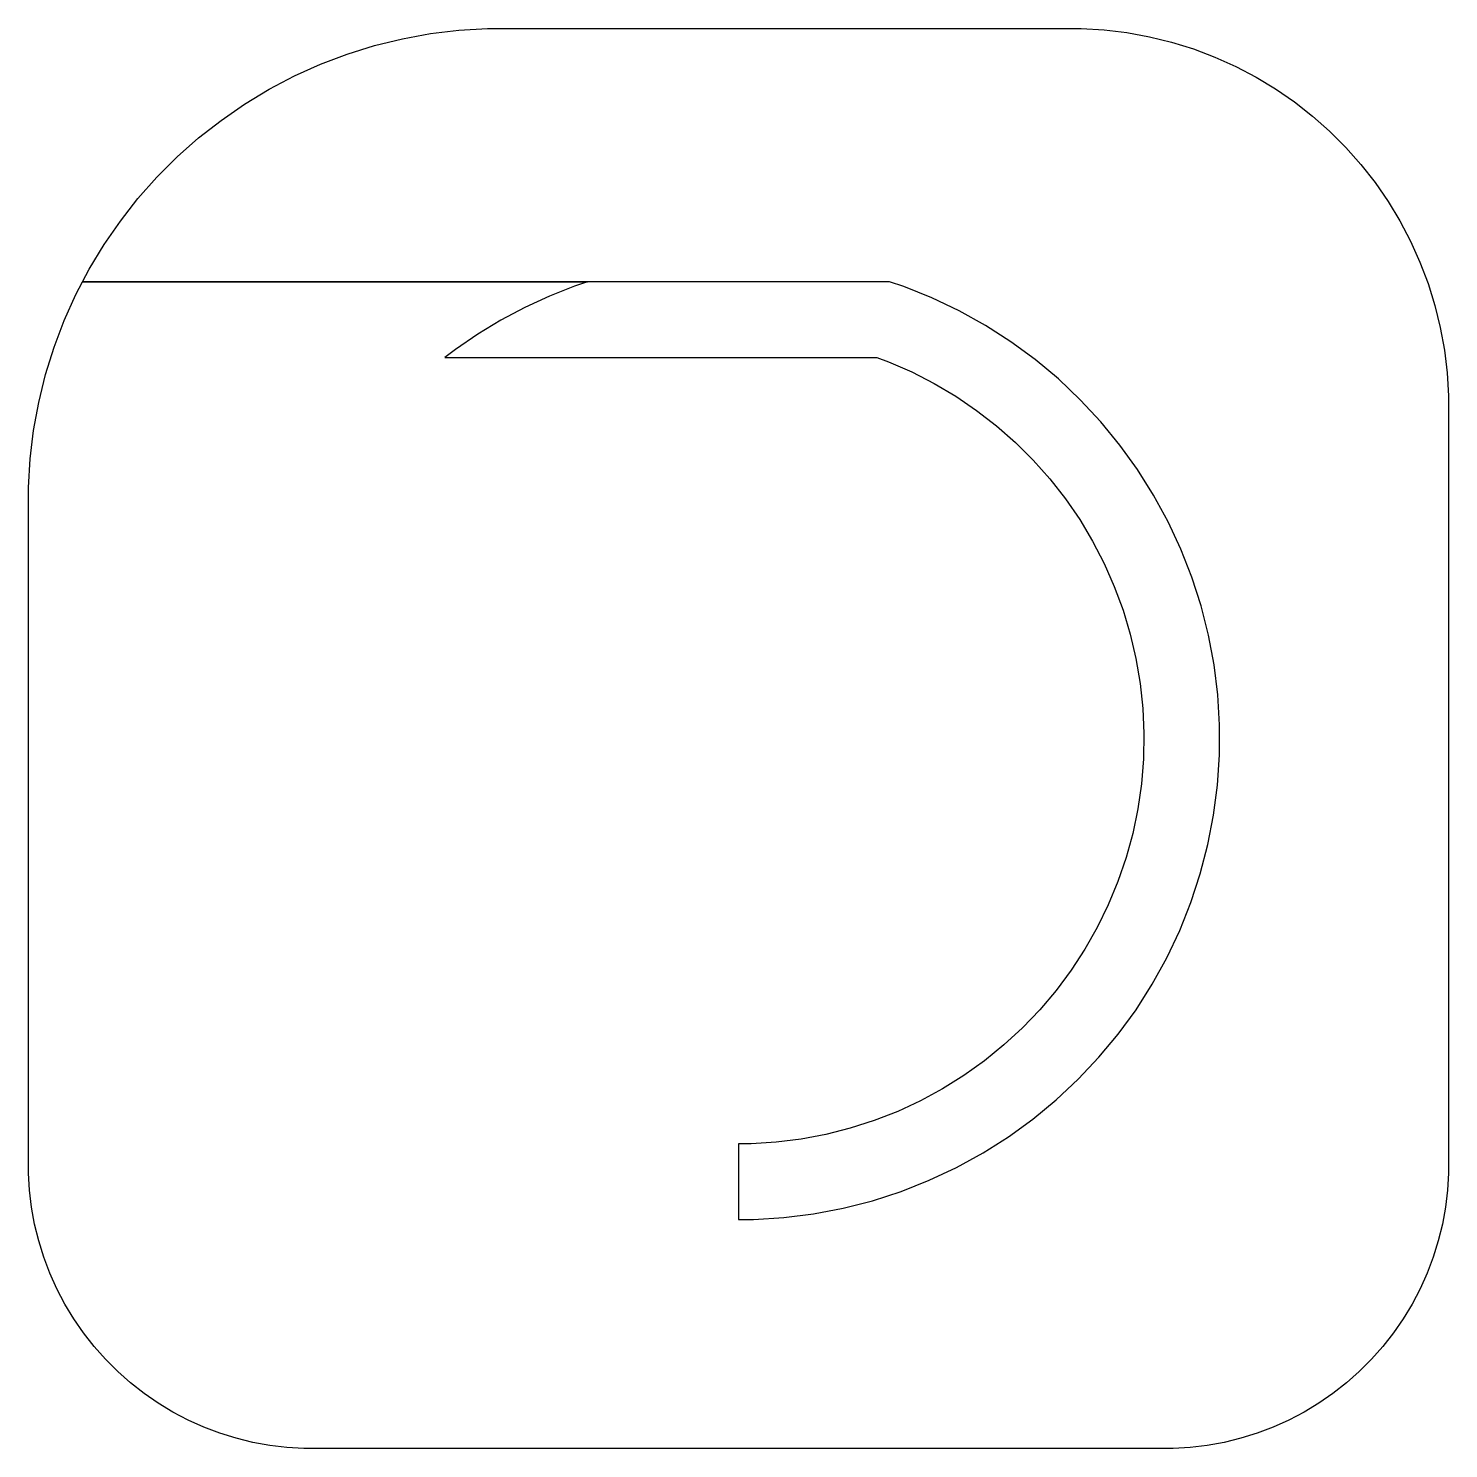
# Model space of a CAD drawing. Extents: x -37.5 to 37.5, y -37.5 to 37.5.
import ezdxf

# ---------------------------------------------------------------- set-up
doc = ezdxf.new("R2010")
doc.units = 0
doc.layers.add('L0D0_0', color=1, linetype='CONTINUOUS')

msp = doc.modelspace()

# ---------------------------------------------------------------- linework, layer by layer
at = {"layer": 'L0D0_0'}
msp.add_lwpolyline([(-22.953, -37.5), (-23.858, -37.445), (-24.758, -37.336), (-25.65, -37.173), (-26.53, -36.956), (-27.395, -36.686), (-28.243, -36.365), (-29.07, -35.992), (-29.872, -35.571), (-30.648, -35.102), (-31.394, -34.587), (-32.108, -34.028), (-32.786, -33.427), (-33.427, -32.786), (-34.028, -32.108), (-34.587, -31.394), (-35.102, -30.648), (-35.571, -29.872), (-35.992, -29.07), (-36.365, -28.243), (-36.686, -27.395), (-36.956, -26.53), (-37.173, -25.65), (-37.336, -24.758), (-37.445, -23.858), (-37.5, -22.953), (-37.5, 13.255), (-37.409, 14.764), (-37.227, 16.263), (-36.954, 17.749), (-36.593, 19.216), (-36.143, 20.659), (-35.608, 22.071), (-34.987, 23.449), (-34.638, 24.115), (-7.977, 24.115), (-8.655, 23.891), (-9.984, 23.366), (-11.281, 22.768), (-12.543, 22.098), (-13.765, 21.359), (-14.944, 20.551), (-15.51, 20.115), (7.304, 20.115), (7.928, 19.888), (9.147, 19.358), (10.33, 18.753), (11.474, 18.076), (12.573, 17.33), (13.624, 16.517), (14.622, 15.64), (15.564, 14.703), (16.446, 13.709), (17.265, 12.662), (18.017, 11.567), (18.7, 10.427), (19.311, 9.247), (19.847, 8.031), (20.307, 6.784), (20.689, 5.512), (20.991, 4.218), (21.212, 2.907), (21.351, 1.586), (21.409, 0.258), (21.384, -1.07), (21.276, -2.395), (21.086, -3.71), (20.816, -5.011), (20.465, -6.292), (20.035, -7.55), (19.528, -8.778), (18.946, -9.973), (18.291, -11.129), (17.565, -12.242), (16.772, -13.308), (15.914, -14.323), (14.995, -15.282), (14.018, -16.183), (12.987, -17.021), (11.906, -17.794), (10.78, -18.499), (9.611, -19.132), (8.406, -19.691), (7.168, -20.175), (5.903, -20.58), (4.615, -20.907), (3.309, -21.153), (1.991, -21.318), (0.664, -21.4), (0, -21.4), (0, -25.4), (0.797, -25.4), (2.387, -25.3), (3.968, -25.101), (5.533, -24.803), (7.077, -24.407), (8.593, -23.916), (10.075, -23.33), (11.517, -22.653), (12.914, -21.887), (14.26, -21.034), (15.551, -20.099), (16.78, -19.085), (17.943, -17.996), (19.036, -16.836), (20.053, -15.61), (20.992, -14.322), (21.848, -12.978), (22.619, -11.584), (23.3, -10.143), (23.89, -8.663), (24.386, -7.149), (24.786, -5.606), (25.089, -4.042), (25.293, -2.461), (25.398, -0.871), (25.402, 0.722), (25.307, 2.313), (25.112, 3.894), (24.819, 5.46), (24.428, 7.005), (23.941, 8.522), (23.36, 10.006), (22.687, 11.45), (21.924, 12.85), (21.076, 14.199), (20.145, 15.492), (19.134, 16.724), (18.048, 17.89), (16.892, 18.986), (15.669, 20.007), (14.384, 20.95), (13.043, 21.81), (11.65, 22.585), (10.212, 23.271), (8.733, 23.865), (7.977, 24.115), (-34.638, 24.115), (-34.285, 24.787), (-33.504, 26.08), (-32.645, 27.323), (-31.714, 28.513), (-30.712, 29.644), (-29.644, 30.712), (-28.513, 31.714), (-27.323, 32.645), (-26.08, 33.504), (-24.787, 34.285), (-23.449, 34.987), (-22.071, 35.608), (-20.659, 36.143), (-19.216, 36.593), (-17.749, 36.954), (-16.263, 37.227), (-14.764, 37.409), (-13.255, 37.5), (18.104, 37.5), (19.311, 37.427), (20.511, 37.281), (21.7, 37.063), (22.873, 36.774), (24.027, 36.415), (25.157, 35.986), (26.259, 35.49), (27.33, 34.928), (28.364, 34.303), (29.359, 33.616), (30.31, 32.871), (31.215, 32.069), (32.069, 31.215), (32.871, 30.31), (33.616, 29.359), (34.303, 28.364), (34.928, 27.33), (35.49, 26.259), (35.986, 25.157), (36.415, 24.027), (36.774, 22.873), (37.063, 21.7), (37.281, 20.511), (37.427, 19.311), (37.5, 18.104), (37.5, -22.953), (37.445, -23.858), (37.336, -24.758), (37.173, -25.65), (36.956, -26.53), (36.686, -27.395), (36.365, -28.243), (35.992, -29.07), (35.571, -29.872), (35.102, -30.648), (34.587, -31.394), (34.028, -32.108), (33.427, -32.786), (32.786, -33.427), (32.108, -34.028), (31.394, -34.587), (30.648, -35.102), (29.872, -35.571), (29.07, -35.992), (28.243, -36.365), (27.395, -36.686), (26.53, -36.956), (25.65, -37.173), (24.758, -37.336), (23.858, -37.445), (22.953, -37.5)], close=True, dxfattribs=at)

doc.saveas('drawing.dxf')
